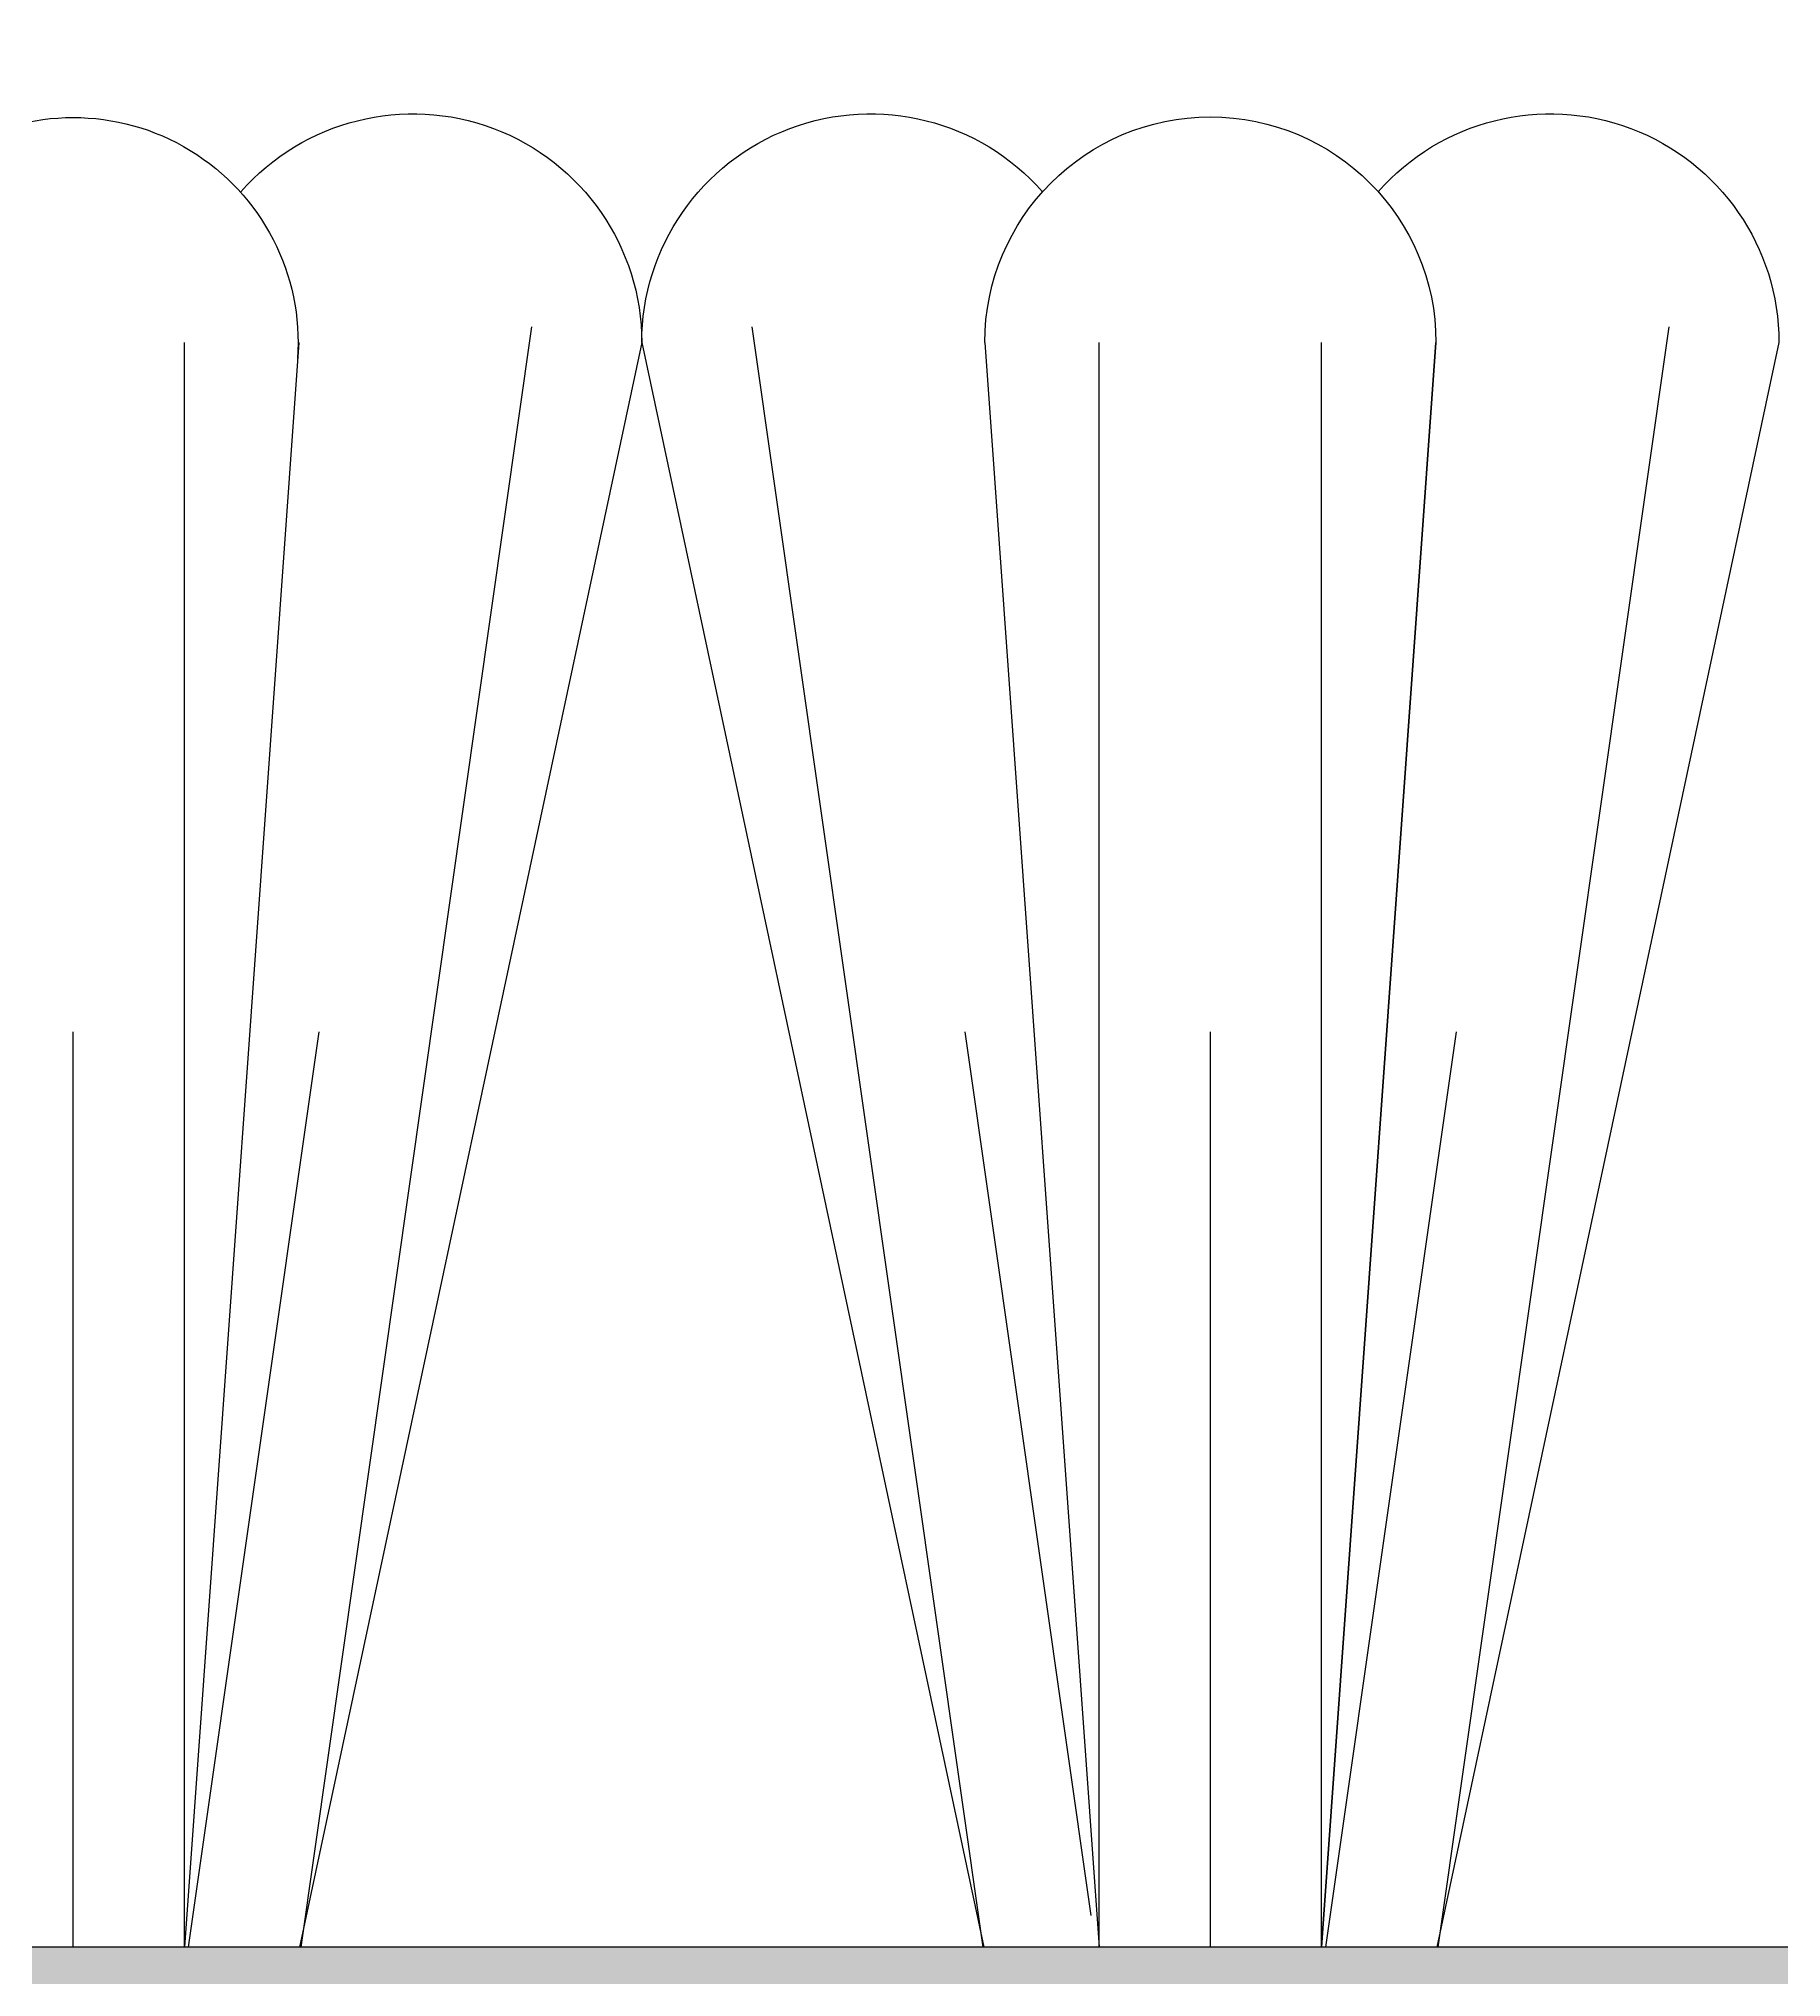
# Model space of a CAD drawing. Header units: inches. Extents: x 0.1 to 52.8, y 2 to 15.4.
# Drawn here: x 21.9503 to 22.1884, y 7.9859 to 8.2507 of the extents above; entities that cross this region are included whole.
import ezdxf

# ---------------------------------------------------------------- set-up
doc = ezdxf.new("R2010")
doc.units = ezdxf.units.IN
doc.header["$MEASUREMENT"] = 0
doc.layers.add('Conditions', color=1, linetype='Continuous')
doc.layers.add('Text', color=2, linetype='Continuous')
doc.styles.add('Arial', font='arial.ttf')
doc.styles.get("Standard").update_dxf_attribs({"font": 'arial.ttf'})
doc.dimstyles.new('Arial', dxfattribs={"dimtxt": 0.3125, "dimasz": 0.3125, "dimexe": 0.3125, "dimexo": 0.3125, "dimgap": 0.3125, "dimtad": 0, "dimtih": 1, "dimtoh": 1, "dimdec": 4, "dimzin": 0, "dimdsep": 46, "dimlunit": 4, "dimtxsty": 'Arial', "dimcen": 0.09, "dimadec": 0, "dimazin": 0, "dimtfac": 1, "dimtdec": 4, "dimtofl": 0, "dimtmove": 0, "dimatfit": 3, "dimfxl": 0, "dimfrac": 2, "dimtolj": 1, "dimtzin": 0, "dimarcsym": 0})

# ---------------------------------------------------------------- blocks, each defined once
blk = doc.blocks.new('carpet-teeth2')
for points in [[(1.048473090206675, 1.252655573652451), (1.095228402348998, 1.033480383772204)], [(1.063520717817707, 1.254801064495195), (1.095076621916033, 1.033480383772204)], [(1.110973090206675, 1.033480383772205), (1.110973090206675, 1.252655573652451)], [(1.141372710446184, 1.033480383772205), (1.141372710446184, 1.252655573652451)], [(1.156997710446184, 1.252655573652451), (1.141372710446184, 1.033480383772205)], [(1.203872710446184, 1.252655573652451), (1.15711739830386, 1.033480383772204)], [(1.188825082835152, 1.254801064495195), (1.157269178736825, 1.033480383772204)], [(1.203872710446184, 1.25265557365245), (1.250628022588507, 1.033480383772204)], [(1.218920338057216, 1.254801064495194), (1.250476242155542, 1.033480383772204)], [(1.250747710446184, 1.25265557365245), (1.266372710446184, 1.033480383772204)], [(1.266372710446184, 1.033480383772204), (1.266372710446184, 1.25265557365245)], [(1.092607652811616, 1.158480383772205), (1.110430153625391, 1.033480383772204)], [(1.126172900326429, 1.033480383772205), (1.126172900326429, 1.158480383772205)], [(1.159738147841243, 1.158480383772205), (1.14252745522412, 1.037771365457693)], [(1.248007273051125, 1.158480383772204), (1.2658297738649, 1.033480383772204)], [(1.281572520565938, 1.033480383772204), (1.281572520565938, 1.158480383772204)], [(1.095076621916033, 1.033480383772204), (1.778715879261897, 1.033480383772204)]]:
    blk.add_lwpolyline(points)
blk.add_lwpolyline([(1.095348090206675, 1.252655573652451), (1.110973090206675, 1.033480383772205)], close=True)
for centre, radius, start, end in [((1.079723090206675, 1.252655573652451), 0.03125, 41.21099987859555, 180), ((1.126172900326429, 1.252655573652451), 0.03082481011975458, 0, 180), ((1.172622710446184, 1.252655573652451), 0.03125, 0, 138.7890001214045), ((1.235122710446184, 1.25265557365245), 0.03125, 41.21099987859555, 180), ((1.281572520565938, 1.25265557365245), 0.03074677751079152, 355.9222823678984, 184.0777176321016)]:
    blk.add_arc(centre, radius, start, end)
at = {"insert": (1.095231014234402, 1.033553086422809), "char_height": 4.776951826481057e-05, "width": 0.001089736771079428, "attachment_point": 1}
blk.add_mtext('{\\fArial|b0|i0|c0|p34;BALCO TOOTHBRUSH}', dxfattribs=at)
blk = doc.blocks.new('CARPET')
at = {"layer": 'Conditions'}
h = blk.add_hatch(dxfattribs=at)
h.set_pattern_fill('EXPAND', color=256, scale=0.125, style=0)
h.set_pattern_definition([(30, (-2.217427558728052, -8.57212111188851), (1.691646128731961e-11, 0.07499999997069984), [0.0625, -0.0125]), (329.9999999999999, (-2.217427558728052, -8.57212111188851), (0.06495190526691644, 0.03749999997069985), [0.0625, -0.0125]), (329.9999999999999, (-2.163302558728052, -8.54087111188851), (0.06495190526691644, 0.03749999997069985), [0.0625, -0.0125]), (30, (-2.163302558728052, -8.52837111188851), (1.691646128731961e-11, 0.07499999997069984), [0.0625, -0.0125])])
h.paths.add_polyline_path([(0.7064484928329486, 0.05821183391343077), (0.5041552045284092, 0.05821183391343077), (0.3305321256507987, 0.05821183391343077), (0, 0.05821183391343077), (0, 0), (4.989365516840162, 0), (4.989365516840162, 0.05821183391343077)])
blk.add_line((0.7064484928329486, 0.05821183391343077), (4.989365516840162, 0.05821183391343077), dxfattribs=at)
blk.add_blockref('carpet-teeth2', (0.01306708074599516, -0.9752685498587734), dxfattribs=at)

msp = doc.modelspace()

# ---------------------------------------------------------------- block references
at = {"layer": 'Conditions', "xscale": -1}
msp.add_blockref('CARPET', (23.24966174419474, 7.931775110288608), dxfattribs=at)

# ---------------------------------------------------------------- leaders
at = {"layer": 'Text', "annotation_type": 0, "has_hookline": 1, "hookline_direction": 0, "text_width": 2.56674624829468}
msp.add_leader([(20.64349248764995, 7.544273306969238), (21.34078883694671, 9.635392051580503), (21.63239749997995, 9.635392051580503)], dimstyle='Arial', dxfattribs=at)

doc.saveas('drawing.dxf')
